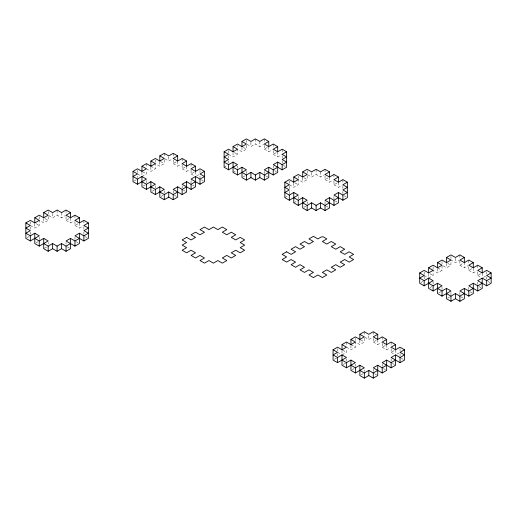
<?xml version="1.0" encoding="UTF-8"?>
<svg xmlns="http://www.w3.org/2000/svg" width="517" height="517" viewBox="0 0 517 517"><rect width="100%" height="100%" fill="white"/><g stroke="black" fill="none" stroke-linecap="round" stroke-linejoin="round"><path stroke-width="0.39" stroke-dasharray="2.58 1.94" d="M30.316 225.502L34.781 228.081L39.247 225.502L39.247 220.345L43.712 222.924L48.178 220.345L48.178 215.188L52.644 217.767L57.109 215.188L61.575 217.767L65.4 215.557M27.123 237.652L29.042 236.547M66.04 216.662L66.04 220.345L70.506 217.767L70.506 222.924L74.332 220.714M134.297 180.937L136.21 179.832M141.949 176.517L146.414 173.938L146.414 170.255M146.414 168.781L150.88 171.36L155.346 168.781L155.346 163.624L159.811 166.203L164.277 163.624L164.277 158.467L168.742 161.046L172.575 158.835M36.054 242.809L37.974 241.704M173.208 159.94L173.208 163.624L177.674 161.046L177.674 166.203L181.506 163.992M74.971 221.819L74.971 225.502L79.437 222.924L79.437 228.081L83.263 225.871M143.228 186.094L145.141 184.989M44.352 248.334L46.898 246.861M182.139 165.097L182.139 168.781L186.605 166.203L186.605 171.36L190.437 169.149M152.16 191.251L154.072 190.146M191.07 170.255L191.07 173.938L195.536 171.36L195.536 175.78M161.091 196.402L163.004 195.297M196.815 175.78L198.728 174.675M228.579 154.344L233.044 156.922L237.51 154.344L237.51 149.187L241.975 151.765L246.441 149.187L246.441 144.03L250.907 146.608L255.372 144.03L259.838 146.608L263.67 144.398M224.113 167.237L227.306 165.395M264.303 145.503L264.303 149.187L268.769 146.608L268.769 151.765L272.601 149.555M233.044 172.394L236.237 170.552M273.235 150.66L273.235 154.344L277.7 151.765L277.7 156.922L281.526 154.712M243.255 176.814L245.168 175.709M289.313 184.769L293.779 187.341L298.244 184.769L298.244 179.612L302.71 182.191L307.176 179.612L307.176 174.455L311.641 177.034L316.107 174.455L320.572 177.034L324.398 174.824M284.848 197.656L288.034 195.814M325.038 175.929L325.038 179.612L329.503 177.034L329.503 182.191L333.329 179.981M293.779 202.813L296.965 200.971M333.969 181.086L333.969 184.769L338.435 182.191L338.435 187.341L342.26 185.138M303.983 207.233L305.896 206.128M420.98 282.515L422.893 281.41M428.632 278.094L433.097 275.516L433.097 270.359L437.563 272.937L442.029 270.359L442.029 265.202L446.494 267.78L450.96 265.202L450.96 260.045L455.425 262.623L459.251 260.413M459.891 260.781L459.891 265.202L464.356 262.623L464.356 267.78L468.182 265.57M429.911 287.672L431.824 286.567M468.822 266.675L468.822 270.359L473.288 267.78L473.288 272.937L477.113 270.727M438.843 292.829L440.755 291.724M477.753 271.832L477.753 275.516L482.219 272.937L482.219 277.358M334.35 359.341L336.903 357.867M342.002 354.921L346.468 352.342L346.468 348.658M346.468 347.185L350.933 349.763L355.399 347.185L355.399 342.028L359.864 344.606L364.33 342.028L364.33 336.877L368.795 339.456L372.621 337.246M447.774 297.979L449.687 296.874M483.492 277.358L486.045 275.884M373.261 338.351L373.261 342.028L377.727 339.456L377.727 344.606L381.552 342.396M343.282 364.498L345.834 363.024M382.192 343.501L382.192 347.185L386.658 344.606L386.658 349.763L390.484 347.553M352.213 369.655L354.126 368.55M391.123 348.658L391.123 352.342L395.589 349.763L395.589 354.184M361.144 374.812L363.057 373.707M396.862 354.184L399.415 352.71M325.038 179.612L329.503 182.191M333.969 184.769L338.435 187.341M264.303 149.187L268.769 151.765M273.235 154.344L277.7 156.922M344.173 195.814L346.086 196.919M459.891 265.202L464.356 267.78M468.822 270.359L473.288 272.937M477.753 275.516L480.946 277.358M487.958 281.41L489.877 282.515M283.445 165.395L285.358 166.5M303.983 177.77L307.176 179.612M447.774 263.36L450.96 265.202M243.255 147.345L246.441 149.187M335.242 200.971L337.155 202.076M479.026 286.567L480.946 287.672M274.514 170.552L276.427 171.657M295.052 182.928L298.244 184.769M437.563 267.78L442.029 270.359M234.324 152.502L237.51 154.344M326.311 206.128L328.224 207.233M470.102 291.724L472.015 292.829M265.583 175.709L267.496 176.814M429.911 273.674L433.097 275.516M424.166 275.516L427.359 277.358M460.531 296.506L463.083 297.979M173.208 163.624L177.674 166.203M182.139 168.781L186.605 171.36M191.07 173.938L194.263 175.78M201.281 179.832L203.194 180.937M160.451 161.414L164.277 163.624M192.35 184.989L194.263 186.094M150.88 166.203L155.346 168.781M183.419 190.146L185.332 191.251M142.589 171.728L146.414 173.938M137.483 173.938L140.676 175.78M174.488 195.297L176.4 196.402M373.261 342.028L377.727 344.606M382.192 347.185L386.658 349.763M391.123 352.342L394.316 354.184M401.328 358.236L403.247 359.341M360.504 339.818L364.33 342.028M392.397 363.393L394.316 364.498M350.933 344.606L355.399 347.185M383.472 368.55L385.385 369.655M342.642 350.132L346.468 352.342M337.536 352.342L340.729 354.184M374.541 373.707L376.454 374.812M66.04 220.345L70.506 222.924M74.971 225.502L79.437 228.081M85.176 236.547L87.089 237.652M44.985 218.504L48.178 220.345M76.245 241.704L78.157 242.809M36.054 223.661L39.247 225.502M67.313 246.861L69.866 248.334M486.684 271.832L486.684 274.042M486.684 276.989L486.684 279.199M477.753 265.202L477.753 268.885M477.753 282.146L477.753 284.356M468.822 260.045L468.822 263.728M468.822 287.303L468.822 289.514M459.891 254.887L459.891 259.308M459.891 292.46L459.891 294.664M455.425 258.203L455.425 262.623M450.96 256.361L450.96 258.571M450.96 292.46L450.96 294.664M446.494 263.36L446.494 267.78M442.029 261.518L442.029 263.728M442.029 287.303L442.029 289.514M437.563 268.517L437.563 272.937M433.097 266.675L433.097 269.622M433.097 281.41L433.097 284.356M428.632 273.674L428.632 277.358M424.166 271.832L424.166 274.779M424.166 276.252L424.166 279.199M400.055 348.658L400.055 350.869M400.055 353.815L400.055 356.026M391.123 342.028L391.123 345.711M391.123 358.972L391.123 361.183M382.192 336.877L382.192 340.554M382.192 364.13L382.192 366.34M373.261 331.72L373.261 335.404M373.261 369.287L373.261 371.497M368.795 335.772L368.795 339.456M364.33 331.72L364.33 335.404M364.33 370.023L364.33 371.497M359.864 340.186L359.864 344.606M355.399 338.351L355.399 340.554M355.399 364.13L355.399 366.34M350.933 345.343L350.933 349.763M346.468 342.028L346.468 345.711M346.468 358.972L346.468 361.183M342.9 179.612L342.9 183.296M342.9 186.236L342.9 188.447M342.9 191.393L342.9 193.604M342.002 350.5L342.002 354.184M337.536 348.658L337.536 350.869M337.536 353.815L337.536 356.026M333.969 174.455L333.969 178.139M333.969 196.55L333.969 198.761M325.038 169.298L325.038 172.982M325.038 201.708L325.038 203.918M320.572 171.877L320.572 177.034M316.107 169.298L316.107 174.455M311.641 172.613L311.641 177.034M307.176 170.772L307.176 172.982M307.176 201.708L307.176 203.918M302.71 177.77L302.71 182.191M298.244 175.929L298.244 178.139M298.244 196.55L298.244 198.761M293.779 182.928L293.779 187.341M289.313 181.086L289.313 183.296M289.313 186.236L289.313 188.447M289.313 191.393L289.313 193.604M282.166 149.187L282.166 152.87M282.166 155.817L282.166 158.028M282.166 160.974L282.166 163.185M273.235 144.03L273.235 147.713M273.235 166.131L273.235 168.342M264.303 138.879L264.303 142.556M264.303 171.289L264.303 173.499M259.838 141.451L259.838 146.608M255.372 138.879L255.372 144.03M250.907 142.188L250.907 146.608M246.441 140.346L246.441 142.556M246.441 171.289L246.441 173.499M241.975 147.345L241.975 151.765M237.51 145.503L237.51 146.977M237.51 166.131L237.51 168.342M233.044 152.502L233.044 156.922M228.579 150.66L228.579 152.87M228.579 155.817L228.579 158.028M228.579 160.974L228.579 163.185M200.001 170.255L200.001 172.465M200.001 176.148L200.001 177.622M191.07 163.624L191.07 167.308M191.07 180.569L191.07 182.779M182.139 158.467L182.139 162.151M182.139 185.726L182.139 187.936M173.208 153.316L173.208 156.994M173.208 190.883L173.208 193.093M168.742 156.625L168.742 161.046M164.277 153.316L164.277 156.994M164.277 190.883L164.277 193.093M159.811 161.782L159.811 166.203M155.346 159.94L155.346 162.151M155.346 185.726L155.346 187.936M150.88 166.939L150.88 171.36M146.414 163.624L146.414 167.308M146.414 180.569L146.414 182.779M141.949 172.096L141.949 175.78M137.483 170.255L137.483 172.465M137.483 176.148L137.483 177.622M83.903 220.345L83.903 224.029M83.903 226.976L83.903 229.186M83.903 232.127L83.903 234.337M74.971 215.188L74.971 218.872M74.971 237.284L74.971 239.494M66.04 210.031L66.04 213.715M66.04 242.441L66.04 243.914M61.575 212.61L61.575 217.767M57.109 210.031L57.109 215.188M52.644 213.347L52.644 217.767M48.178 211.505L48.178 213.715M48.178 242.441L48.178 243.914M43.712 218.504L43.712 222.924M39.247 216.662L39.247 218.872M39.247 237.284L39.247 239.494M34.781 223.661L34.781 228.081M30.316 221.819L30.316 224.029M30.316 226.976L30.316 229.186M30.316 232.127L30.316 234.337"/><path stroke-width="0.78" d="M25.85 222.924L30.316 225.502L25.85 228.081L30.316 230.66L25.85 233.232L30.316 235.81L34.781 233.232L39.247 235.81L30.316 240.967L25.85 238.389L25.85 222.924L30.316 220.345L34.781 222.924L39.247 220.345L34.781 217.767L34.781 222.924M34.781 217.767L39.247 215.188L43.712 217.767L48.178 215.188L43.712 212.61L43.712 217.767M43.712 212.61L48.178 210.031L52.644 212.61L57.109 210.031L61.575 212.61L66.04 210.031L70.506 212.61L70.506 217.767L74.971 215.188L79.437 217.767L79.437 222.924L83.903 220.345L88.368 222.924L88.368 238.389L83.903 240.967L74.971 235.81L79.437 233.232L83.903 235.81L88.368 233.232L83.903 230.66L88.368 228.081L83.903 225.502L88.368 222.924M133.018 171.36L137.483 173.938L133.018 176.517L137.483 179.095L141.949 176.517L146.414 179.095L137.483 184.252L133.018 181.674L133.018 171.36L137.483 168.781L141.949 171.36L146.414 168.781L141.949 166.203L141.949 171.36M141.949 166.203L146.414 163.624L150.88 166.203L155.346 163.624L150.88 161.046L150.88 166.203M150.88 161.046L155.346 158.467L159.811 161.046L164.277 158.467L159.811 155.888L159.811 161.046M159.811 155.888L164.277 153.316L168.742 155.888L173.208 153.316L177.674 155.888L177.674 161.046L182.139 158.467L186.605 161.046L186.605 166.203L191.07 163.624L195.536 166.203L195.536 171.36L200.001 168.781L204.467 171.36L204.467 181.674L200.001 184.252L191.07 179.095L195.536 176.517L200.001 179.095L204.467 176.517L200.001 173.938L204.467 171.36M70.506 212.61L66.04 215.188L70.506 217.767M177.674 155.888L173.208 158.467L177.674 161.046M34.781 238.389L39.247 240.967L43.712 238.389L48.178 240.967L39.247 246.124L34.781 243.546L34.781 233.232M79.437 217.767L74.971 220.345L79.437 222.924M141.949 181.674L146.414 184.252L150.88 181.674L155.346 184.252L146.414 189.409L141.949 186.831L141.949 176.517M186.605 161.046L182.139 163.624L186.605 166.203M43.712 243.546L48.178 246.124L52.644 243.546L57.109 246.124L61.575 243.546L66.04 246.124L70.506 243.546M43.712 238.389L43.712 248.703L48.178 251.281L52.644 248.703L57.109 251.281L61.575 248.703L66.04 251.281L70.506 248.703L70.506 238.389L66.04 240.967L74.971 246.124L79.437 243.546L79.437 233.232M150.88 186.831L155.346 189.409L159.811 186.831L164.277 189.409L155.346 194.56L150.88 191.988L150.88 181.674M195.536 166.203L191.07 168.781L195.536 171.36M224.113 151.765L228.579 154.344L224.113 156.922L228.579 159.501L224.113 162.079L228.579 164.658L233.044 162.079L237.51 164.658L228.579 169.815L224.113 167.237L224.113 151.765L228.579 149.187L233.044 151.765L237.51 149.187L233.044 146.608L233.044 151.765M233.044 146.608L237.51 144.03L241.975 146.608L246.441 144.03L241.975 141.451L241.975 146.608M241.975 141.451L246.441 138.879L250.907 141.451L255.372 138.879L259.838 141.451L264.303 138.879L268.769 141.451L268.769 146.608L273.235 144.03L277.7 146.608L277.7 151.765L282.166 149.187L286.631 151.765L286.631 167.237L282.166 169.815L273.235 164.658L277.7 162.079L282.166 164.658L286.631 162.079L282.166 159.501L286.631 156.922L282.166 154.344L286.631 151.765M70.506 238.389L74.971 240.967L79.437 238.389M159.811 191.988L164.277 194.56L168.742 191.988L173.208 194.56L177.674 191.988M186.605 186.831L182.139 189.409L177.674 186.831L173.208 189.409L182.139 194.56L186.605 191.988L186.605 181.674L182.139 184.252L191.07 189.409L195.536 186.831L195.536 176.517M159.811 186.831L159.811 197.139L164.277 199.717L168.742 197.139L173.208 199.717L177.674 197.139L177.674 186.831M186.605 181.674L191.07 184.252L195.536 181.674M268.769 141.451L264.303 144.03L268.769 146.608M233.044 167.237L237.51 169.815L241.975 167.237L246.441 169.815L237.51 174.972L233.044 172.394L233.044 162.079M277.7 146.608L273.235 149.187L277.7 151.765M241.975 172.394L246.441 174.972L250.907 172.394L255.372 174.972L259.838 172.394L264.303 174.972L268.769 172.394M241.975 167.237L241.975 177.551L246.441 180.123L250.907 177.551L255.372 180.123L259.838 177.551L264.303 180.123L268.769 177.551L268.769 167.237L264.303 169.815L273.235 174.972L277.7 172.394L277.7 162.079M268.769 167.237L273.235 169.815L277.7 167.237M284.848 182.191L289.313 184.769L284.848 187.341L289.313 189.92L284.848 192.498L289.313 195.077L293.779 192.498L298.244 195.077L289.313 200.234L284.848 197.656L284.848 182.191L289.313 179.612L293.779 182.191L298.244 179.612L293.779 177.034L293.779 182.191M293.779 177.034L298.244 174.455L302.71 177.034L307.176 174.455L302.71 171.877L302.71 177.034M302.71 171.877L307.176 169.298L311.641 171.877L316.107 169.298L320.572 171.877L325.038 169.298L329.503 171.877L329.503 177.034L333.969 174.455L338.435 177.034L338.435 182.191L342.9 179.612L347.359 182.191L347.359 197.656L342.9 200.234L333.969 195.077L338.435 192.498L342.9 195.077L347.359 192.498L342.9 189.92L347.359 187.341L342.9 184.769L347.359 182.191M329.503 171.877L325.038 174.455L329.503 177.034M293.779 197.656L298.244 200.234L302.71 197.656L307.176 200.234L298.244 205.391L293.779 202.813L293.779 192.498M338.435 177.034L333.969 179.612L338.435 182.191M302.71 202.813L307.176 205.391L311.641 202.813L316.107 205.391L320.572 202.813L325.038 205.391L329.503 202.813M302.71 197.656L302.71 207.97L307.176 210.548L311.641 207.97L316.107 210.548L320.572 207.97L325.038 210.548L329.503 207.97L329.503 197.656L325.038 200.234L333.969 205.391L338.435 202.813L338.435 192.498M329.503 197.656L333.969 200.234L338.435 197.656M419.701 272.937L424.166 275.516L419.701 278.094L424.166 280.673L428.632 278.094L433.097 280.673L424.166 285.83L419.701 283.251L419.701 272.937L424.166 270.359L428.632 272.937L433.097 270.359L428.632 267.78L428.632 272.937M428.632 267.78L433.097 265.202L437.563 267.78L442.029 265.202L437.563 262.623L437.563 267.78M437.563 262.623L442.029 260.045L446.494 262.623L450.96 260.045L446.494 257.466L446.494 262.623M446.494 257.466L450.96 254.887L455.425 257.466L459.891 254.887L464.356 257.466L464.356 262.623L468.822 260.045L473.288 262.623L473.288 267.78L477.753 265.202L482.219 267.78L482.219 272.937L486.684 270.359L491.15 272.937L491.15 283.251L486.684 285.83L477.753 280.673L482.219 278.094L486.684 280.673L491.15 278.094L486.684 275.516L491.15 272.937M464.356 257.466L459.891 260.045L464.356 262.623M428.632 283.251L433.097 285.83L437.563 283.251L442.029 285.83L433.097 290.987L428.632 288.408L428.632 278.094M473.288 262.623L468.822 265.202L473.288 267.78M333.071 349.763L337.536 352.342L333.071 354.921L337.536 357.499L342.002 354.921L346.468 357.499L337.536 362.656L333.071 360.078L333.071 349.763L337.536 347.185L342.002 349.763L346.468 347.185L342.002 344.606L342.002 349.763M342.002 344.606L346.468 342.028L350.933 344.606L355.399 342.028L350.933 339.449L350.933 344.606M350.933 339.449L355.399 336.877L359.864 339.449L364.33 336.877L359.864 334.299L359.864 339.456M359.864 334.299L364.33 331.72L368.795 334.299L373.261 331.72L377.727 334.299L377.727 339.456L382.192 336.877L386.658 339.449L386.658 344.606L391.123 342.028L395.589 344.606L395.589 349.763L400.055 347.185L404.52 349.763L404.52 360.078L400.055 362.656L391.123 357.499L395.589 354.921L400.055 357.499L404.52 354.921L400.055 352.342L404.52 349.763M437.563 288.408L442.029 290.987L446.494 288.408L450.96 290.987L442.029 296.138L437.563 293.559L437.563 283.251M482.219 267.78L477.753 270.359L482.219 272.937M377.727 334.299L373.261 336.877L377.727 339.449M446.494 293.559L450.96 296.138L455.425 293.559L459.891 296.138L464.356 293.559M473.288 288.408L468.822 290.987L464.356 288.408L459.891 290.987L468.822 296.138L473.288 293.559L473.288 283.251L468.822 285.83L477.753 290.987L482.219 288.408L482.219 278.094M446.494 288.408L446.494 298.716L450.96 301.295L455.425 298.716L459.891 301.295L464.356 298.716L464.356 288.408M473.288 283.251L477.753 285.83L482.219 283.251M342.002 360.078L346.468 362.656L350.933 360.078L355.399 362.656L346.468 367.813L342.002 365.235L342.002 354.921M386.658 339.449L382.192 342.028L386.658 344.606M350.933 365.235L355.399 367.813L359.864 365.235L364.33 367.813L355.399 372.97L350.933 370.392L350.933 360.078M395.589 344.606L391.123 347.185L395.589 349.763M359.864 370.392L364.33 372.97L368.795 370.392L373.261 372.97L377.727 370.392M386.658 365.235L382.192 367.813L377.727 365.235L373.261 367.813L382.192 372.97L386.658 370.392L386.658 360.078L382.192 362.656L391.123 367.813L395.589 365.235L395.589 354.921M359.864 365.235L359.864 375.549L364.33 378.121L368.795 375.549L373.261 378.121L377.727 375.549L377.727 365.235M386.658 360.078L391.123 362.656L395.589 360.078M486.684 280.673L486.684 285.83M477.753 285.83L477.753 290.987M468.822 290.987L468.822 296.138M459.891 296.138L459.891 301.295M455.425 293.559L455.425 298.716M450.96 296.138L450.96 301.295M442.029 290.987L442.029 296.138M433.097 285.83L433.097 290.987M424.166 280.673L424.166 285.83M400.055 357.499L400.055 362.656M391.123 362.656L391.123 367.813M382.192 367.813L382.192 372.97M373.261 372.97L373.261 378.121M368.795 370.392L368.795 375.549M364.33 372.97L364.33 378.121M355.399 367.813L355.399 372.97M346.468 362.656L346.468 367.813M342.9 195.077L342.9 200.234M337.536 357.499L337.536 362.656M333.969 200.234L333.969 205.391M325.038 205.391L325.038 210.548M320.572 202.813L320.572 207.97M316.107 205.391L316.107 210.548M311.641 202.813L311.641 207.97M307.176 205.391L307.176 210.548M298.244 200.234L298.244 205.391M289.313 195.077L289.313 200.234M282.166 164.658L282.166 169.815M273.235 169.815L273.235 174.972M264.303 174.972L264.303 180.123M259.838 172.394L259.838 177.551M255.372 174.972L255.372 180.123M250.907 172.394L250.907 177.551M246.441 174.972L246.441 180.123M237.51 169.815L237.51 174.972M228.579 164.658L228.579 169.815M200.001 179.095L200.001 184.252M191.07 184.252L191.07 189.409M182.139 189.409L182.139 194.56M173.208 194.56L173.208 199.717M168.742 191.988L168.742 197.139M164.277 194.56L164.277 199.717M155.346 189.409L155.346 194.56M146.414 184.252L146.414 189.409M137.483 179.095L137.483 184.252M83.903 235.81L83.903 240.967M74.971 240.967L74.971 246.124M66.04 246.124L66.04 251.281M61.575 243.546L61.575 248.703M57.109 246.124L57.109 251.281M52.644 243.546L52.644 248.703M48.178 246.124L48.178 251.281M39.247 240.967L39.247 246.124M30.316 235.81L30.316 240.967M186.605 237.361L182.139 239.94L186.605 242.518L182.139 245.097L186.605 247.669L182.139 250.247L186.605 252.826L191.07 250.247L195.536 252.826L191.07 255.404L195.536 257.983L200.001 255.404L204.467 257.983L200.001 260.562L204.467 263.14L208.933 260.562L213.398 263.14L217.864 260.562L222.329 263.14L226.795 260.562L222.329 257.983L226.795 255.404L231.261 257.983L235.726 255.404L231.261 252.826L235.726 250.247L240.192 252.826L244.657 250.247L240.192 247.669L244.657 245.097L240.192 242.518L244.657 239.94L240.192 237.361L235.726 239.94L231.261 237.361L235.726 234.783L231.261 232.204L226.795 234.783L222.329 232.204L226.795 229.626L222.329 227.047L217.864 229.626L213.398 227.047L208.933 229.626L204.467 227.047L200.001 229.626L204.467 232.204L200.001 234.783L195.536 232.204L191.07 234.783L195.536 237.361L191.07 239.94L186.605 237.361M286.631 251.798L282.166 254.377L286.631 256.955L282.166 259.534L286.631 262.113L291.097 259.534L295.562 262.113L291.097 264.685L295.562 267.263L300.028 264.685L304.494 267.263L300.028 269.842L304.494 272.42L308.959 269.842L313.425 272.42L308.959 274.999L313.425 277.577L317.89 274.999L322.356 277.577L326.822 274.999L322.356 272.42L326.822 269.842L331.287 272.42L335.753 269.842L331.287 267.263L335.753 264.685L340.218 267.263L344.684 264.685L340.218 262.113L344.684 259.534L349.149 262.113L353.615 259.534L349.149 256.955L353.615 254.377L349.149 251.798L344.684 254.377L340.218 251.798L344.684 249.22L340.218 246.641L335.753 249.22L331.287 246.641L335.753 244.063L331.287 241.484L326.822 244.063L322.356 241.484L326.822 238.906L323.248 236.844L321.464 236.844L317.89 238.906L313.425 236.327L308.959 238.906L313.425 241.484L308.959 244.063L304.494 241.484L300.028 244.063L304.494 246.641L300.028 249.22L295.562 246.641L291.097 249.22L295.562 251.798L291.097 254.377L286.631 251.798"/></g></svg>
